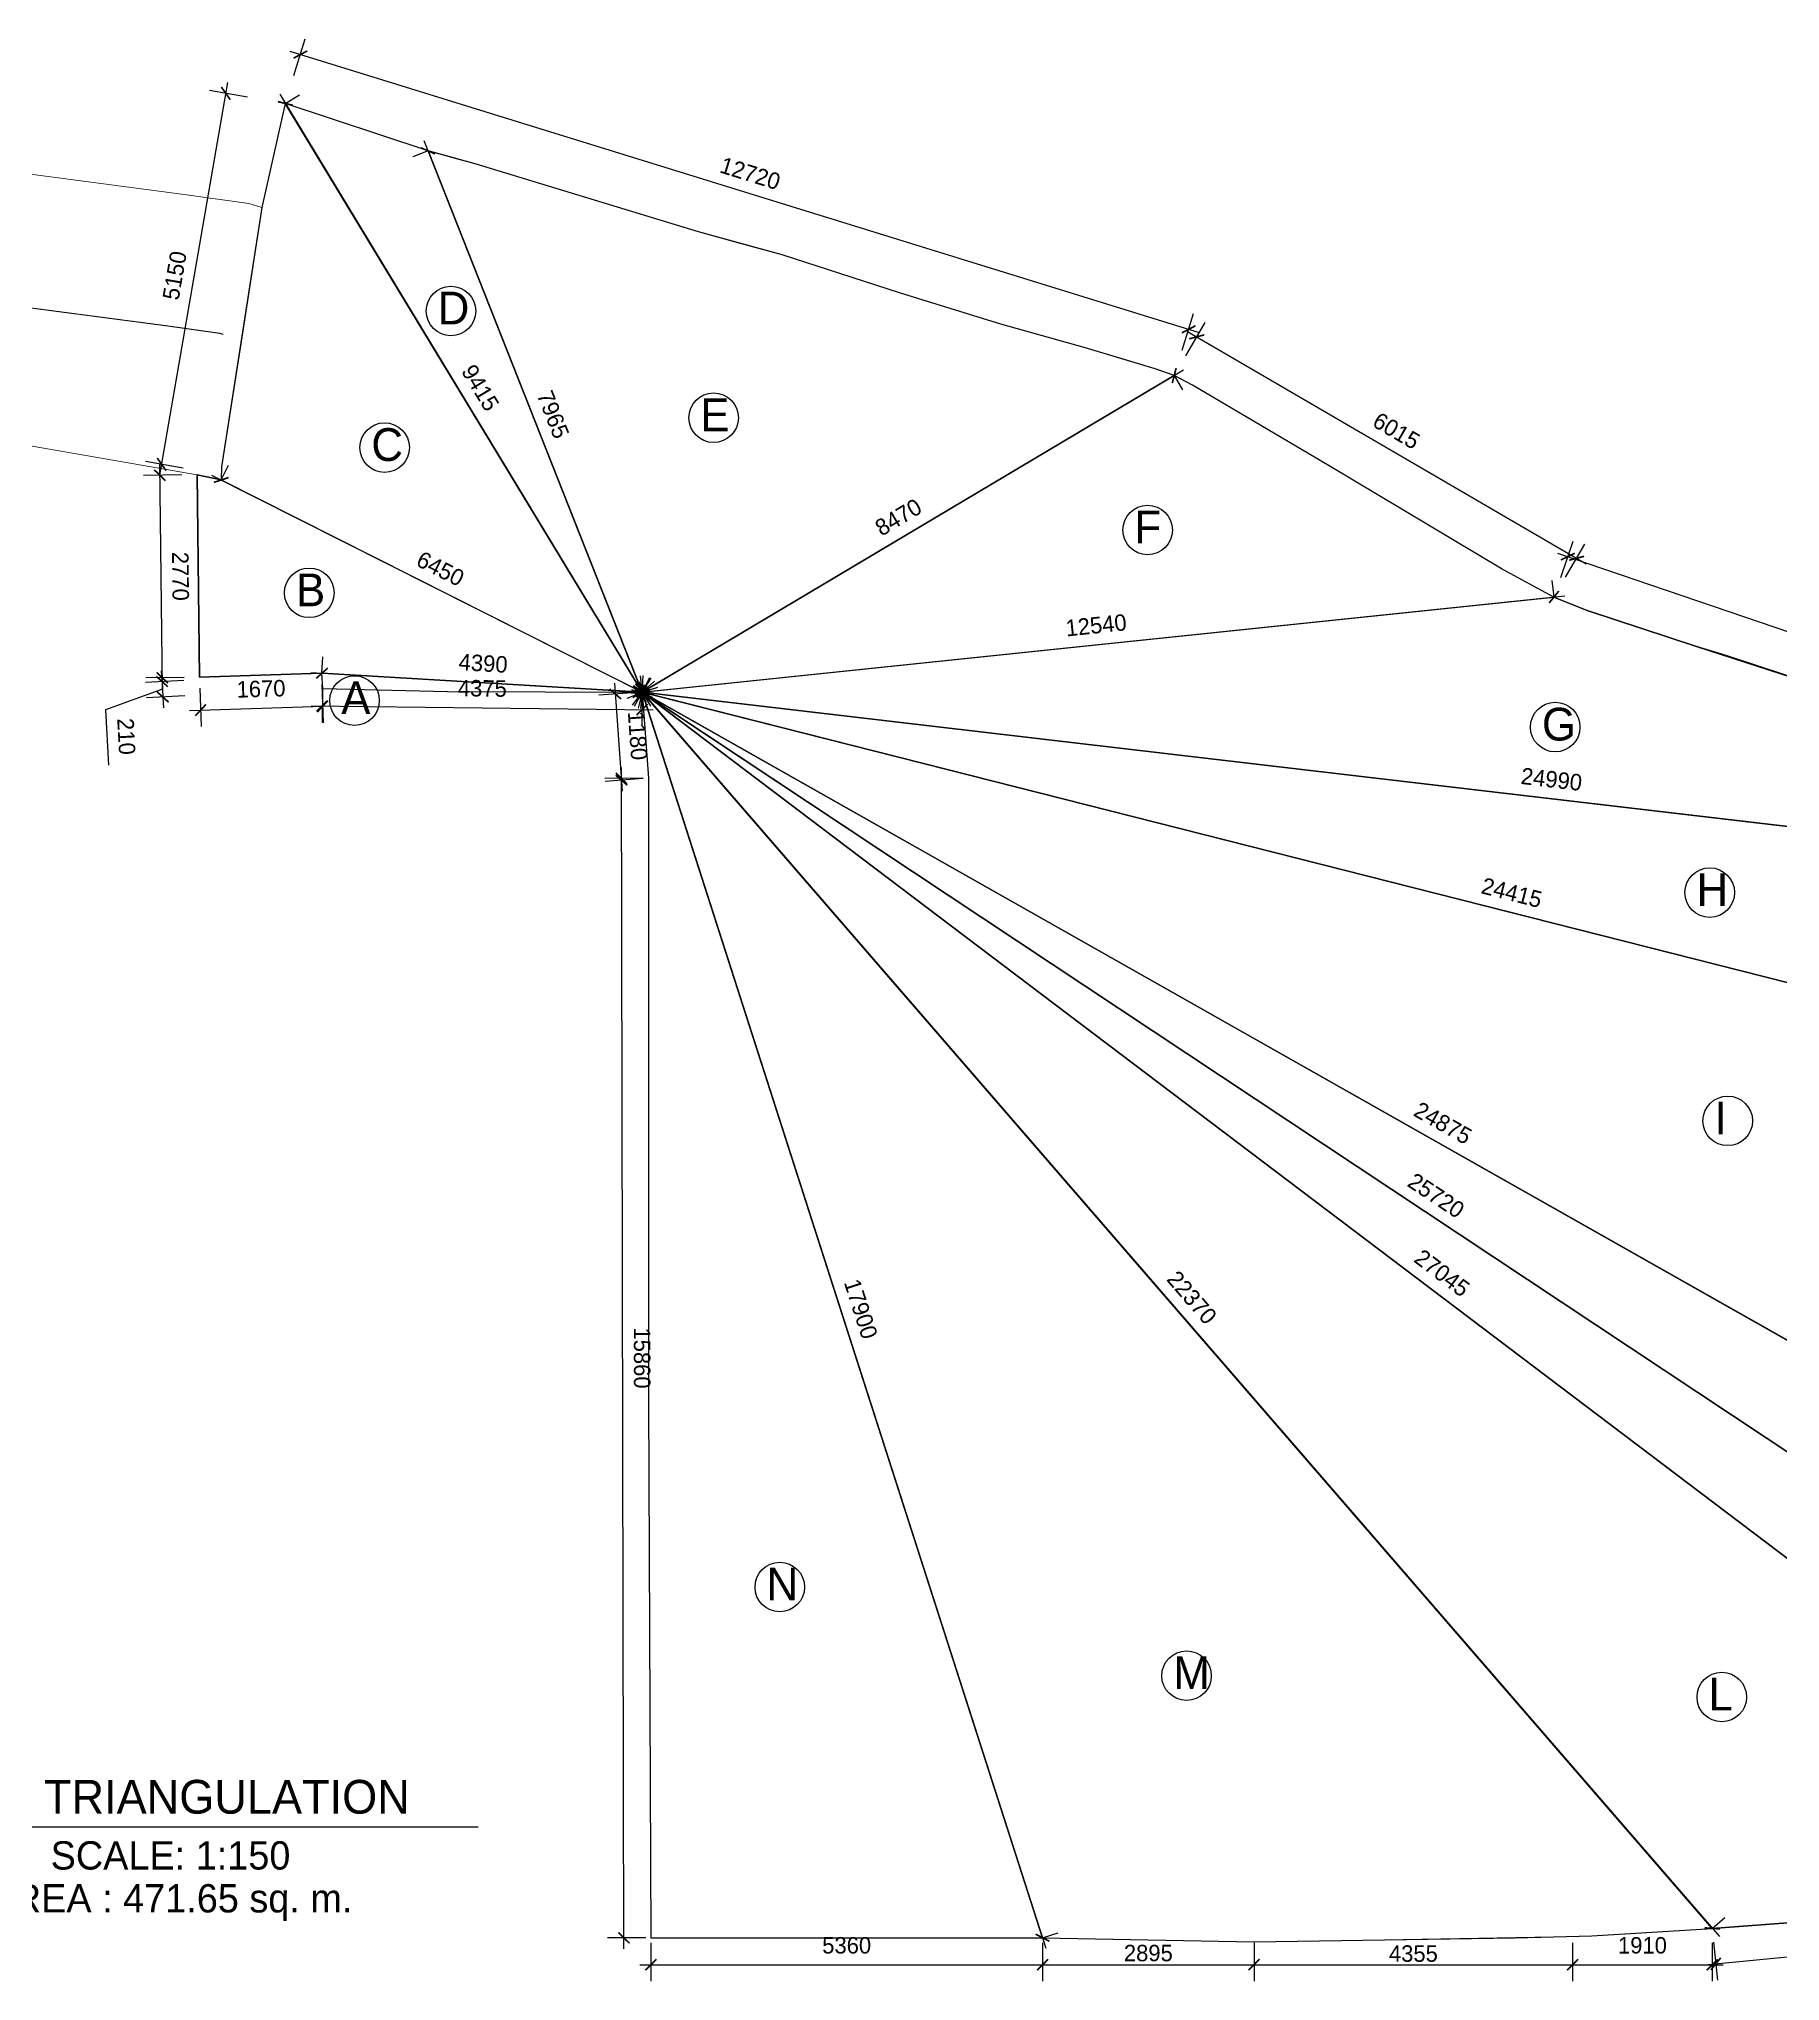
# Model space of a CAD drawing. Header units: millimetres. Extents: x 173236 to 801264, y -94969 to 615039.
# Drawn here: x 387036 to 410859, y 98764 to 125336 of the extents above; entities that cross this region are included whole.
import ezdxf
from ezdxf.enums import TextEntityAlignment as Align

# ---------------------------------------------------------------- set-up
doc = ezdxf.new("R2010")
doc.units = ezdxf.units.MM
doc.header["$MEASUREMENT"] = 0
doc.header["$PDMODE"] = 2
doc.linetypes.add('DASHED2', pattern=[0.375, 0.25, -0.125])
doc.layers.add('Cadastral', color=140, linetype='Continuous', lineweight=13)
doc.layers.add('Road', color=7, linetype='Continuous', lineweight=20)
for name, color, linetype in [('RS_DIMENSION', 7, 'Continuous'), ('VOX-A-ANNO-DIMS', 160, 'Continuous'), ('VOX-A-ANNO-TEXT', 30, 'Continuous'), ('VOX-A-COLUMN-SECT', 210, 'Continuous')]:
    doc.layers.add(name, color=color, linetype=linetype)
doc.styles.add('1.5 mm Rotis Annotative', font='', dxfattribs={"height": 1.5})
doc.styles.add('2.5 mm Rotis Annotative (IM)', font='', dxfattribs={"height": 0.1})
doc.styles.add('3 mm Rotis Annotative (IM)', font='', dxfattribs={"height": 0.12})
doc.styles.add('3.5 mm Rotis Annotative (IM)', font='', dxfattribs={"height": 0.138})
doc.styles.get('1.5 mm Rotis Annotative').set_extended_font_data('Rotis Sans Serif')
doc.styles.get('2.5 mm Rotis Annotative (IM)').set_extended_font_data('Rotis Sans Serif')
doc.styles.get('3 mm Rotis Annotative (IM)').set_extended_font_data('Rotis Sans Serif')
doc.styles.get('3.5 mm Rotis Annotative (IM)').set_extended_font_data('Rotis Sans Serif')
doc.dimstyles.new('1.5 mm Rotis Annotative', dxfattribs={"dimtxt": 1.5, "dimasz": 1, "dimexe": 1.5, "dimexo": 0, "dimgap": 1, "dimtad": 1, "dimdec": 0, "dimrnd": 5, "dimzin": 0, "dimdsep": 46, "dimtxsty": '1.5 mm Rotis Annotative', "dimblk": 'ARCHTICK', "dimcen": 0.09, "dimdle": 1, "dimadec": 0, "dimazin": 0, "dimtfac": 1, "dimtdec": 0, "dimtofl": 0, "dimtmove": 1, "dimatfit": 3, "dimfxl": 2, "dimfxlon": 1, "dimtolj": 1, "dimtzin": 0, "dimarcsym": 0})

# ---------------------------------------------------------------- blocks, each defined once
blk = doc.blocks.new('AREA TAG')
at = {"layer": 'VOX-A-ANNO-TEXT'}
blk.add_circle((0, 0), 0.0918, dxfattribs=at)
at = {"layer": 'VOX-A-ANNO-TEXT', "style": '3 mm Rotis Annotative (IM)'}
blk.add_attdef('A', (-0.0491, -0.0497), '', height=0.1213, dxfattribs=at)
at = {"layer": 'VOX-A-ANNO-TEXT', "style": '3 mm Rotis Annotative (IM)', "flags": 1}
for tag, p in [('SIDE_A', (-0.0479, -0.2753)), ('SIDE_B', (-0.0281, -0.4637)), ('SIDE_C', (-0.0281, -0.6447)), ('AREA', (-0.0157, -0.8431))]:
    blk.add_attdef(tag, p, '', height=0.1213, dxfattribs=at)
blk = doc.blocks.new('*U31')
at = {"layer": 'VOX-A-ANNO-TEXT'}
blk.add_line((-0.2277, 0), (1.8425, 0), dxfattribs=at)
blk.add_circle((-0.3416, 0), 0.1139, dxfattribs=at)
for tag, height, style, p in [('DRAWING_NAME', 0.1211, '3 mm Rotis Annotative (IM)', (0.7378, 0.1074)), ('DRAWING_NUMBER', 0.1367, '3.5 mm Rotis Annotative (IM)', (-0.3416, 0)), ('DRAWING_SCALE', 0.1016, '2.5 mm Rotis Annotative (IM)', (0.7378, -0.1031)), ('DRAWING_AREA', 0.1016, '2.5 mm Rotis Annotative (IM)', (0.7378, -0.2571))]:
    blk.add_attdef(tag, text='', height=height, dxfattribs=dict(at, style=style)).set_placement(p, align=Align.MIDDLE_CENTER)
blk = doc.blocks.new('_ArchTick')
at = {"color": 0, "linetype": 'ByBlock', "const_width": 0.15}
blk.add_lwpolyline([(-0.5, -0.5), (0.5, 0.5)], dxfattribs=at)
blk = doc.blocks.new('*D280')
at = {"layer": 'Defpoints', "color": 0, "transparency": 16777216}
for p in [(395409, 99358), (400767, 99358), (400767, 98989)]:
    blk.add_point(p, dxfattribs=at)
at = {"layer": 'VOX-A-ANNO-DIMS', "color": 0, "lineweight": -2, "transparency": 16777216}
for p, q in [((395409, 99289), (395409, 98764)), ((400767, 99289), (400767, 98764)), ((395259, 98989), (400917, 98989))]:
    blk.add_line(p, q, dxfattribs=at)
at = {"layer": 'VOX-A-ANNO-DIMS', "color": 0, "lineweight": -2, "transparency": 16777216, "xscale": 150, "yscale": 150, "zscale": 150, "rotation": 180}
blk.add_blockref('_ArchTick', (395409, 98989), dxfattribs=at)
at = {"layer": 'VOX-A-ANNO-DIMS', "color": 0, "lineweight": -2, "transparency": 16777216, "xscale": 150, "yscale": 150, "zscale": 150}
blk.add_blockref('_ArchTick', (400767, 98989), dxfattribs=at)
at = {"layer": 'VOX-A-ANNO-DIMS', "color": 0, "transparency": 16777216, "insert": (398088, 99253), "char_height": 225, "attachment_point": 5, "style": '1.5 mm Rotis Annotative'}
blk.add_mtext('\\A1;5360', dxfattribs=at)
blk = doc.blocks.new('*D281')
at = {"layer": 'Defpoints', "color": 0, "transparency": 16777216}
for p in [(400767, 99358), (403662, 99301), (403662, 98989)]:
    blk.add_point(p, dxfattribs=at)
at = {"layer": 'VOX-A-ANNO-DIMS', "color": 0, "lineweight": -2, "transparency": 16777216}
for p, q in [((400767, 99289), (400767, 98764)), ((403662, 99289), (403662, 98764)), ((400617, 98989), (403812, 98989))]:
    blk.add_line(p, q, dxfattribs=at)
at = {"layer": 'VOX-A-ANNO-DIMS', "color": 0, "lineweight": -2, "transparency": 16777216, "xscale": 150, "yscale": 150, "zscale": 150, "rotation": 180}
blk.add_blockref('_ArchTick', (400767, 98989), dxfattribs=at)
at = {"layer": 'VOX-A-ANNO-DIMS', "color": 0, "lineweight": -2, "transparency": 16777216, "xscale": 150, "yscale": 150, "zscale": 150}
blk.add_blockref('_ArchTick', (403662, 98989), dxfattribs=at)
at = {"layer": 'VOX-A-ANNO-DIMS', "color": 0, "transparency": 16777216, "insert": (402215, 99147), "char_height": 225, "attachment_point": 5, "style": '1.5 mm Rotis Annotative'}
blk.add_mtext('\\A1;2895', dxfattribs=at)
blk = doc.blocks.new('*D282')
at = {"layer": 'Defpoints', "color": 0, "transparency": 16777216}
for p in [(408019, 99378), (403662, 99301), (408019, 98989)]:
    blk.add_point(p, dxfattribs=at)
at = {"layer": 'VOX-A-ANNO-DIMS', "color": 0, "lineweight": -2, "transparency": 16777216}
for p, q in [((403662, 99289), (403662, 98764)), ((408019, 99289), (408019, 98764)), ((403512, 98989), (408169, 98989))]:
    blk.add_line(p, q, dxfattribs=at)
at = {"layer": 'VOX-A-ANNO-DIMS', "color": 0, "lineweight": -2, "transparency": 16777216, "xscale": 150, "yscale": 150, "zscale": 150, "rotation": 180}
blk.add_blockref('_ArchTick', (403662, 98989), dxfattribs=at)
at = {"layer": 'VOX-A-ANNO-DIMS', "color": 0, "lineweight": -2, "transparency": 16777216, "xscale": 150, "yscale": 150, "zscale": 150}
blk.add_blockref('_ArchTick', (408019, 98989), dxfattribs=at)
at = {"layer": 'VOX-A-ANNO-DIMS', "color": 0, "transparency": 16777216, "insert": (405841, 99140), "char_height": 225, "attachment_point": 5, "style": '1.5 mm Rotis Annotative'}
blk.add_mtext('\\A1;4355', dxfattribs=at)
blk = doc.blocks.new('*D283')
at = {"layer": 'Defpoints', "color": 0, "transparency": 16777216}
for p in [(408019, 99378), (409930, 99486), (409930, 98989)]:
    blk.add_point(p, dxfattribs=at)
at = {"layer": 'VOX-A-ANNO-DIMS', "color": 0, "lineweight": -2, "transparency": 16777216}
for p, q in [((408019, 99289), (408019, 98764)), ((409930, 99289), (409930, 98764)), ((407869, 98989), (410080, 98989))]:
    blk.add_line(p, q, dxfattribs=at)
at = {"layer": 'VOX-A-ANNO-DIMS', "color": 0, "lineweight": -2, "transparency": 16777216, "xscale": 150, "yscale": 150, "zscale": 150, "rotation": 180}
blk.add_blockref('_ArchTick', (408019, 98989), dxfattribs=at)
at = {"layer": 'VOX-A-ANNO-DIMS', "color": 0, "lineweight": -2, "transparency": 16777216, "xscale": 150, "yscale": 150, "zscale": 150}
blk.add_blockref('_ArchTick', (409930, 98989), dxfattribs=at)
at = {"layer": 'VOX-A-ANNO-DIMS', "color": 0, "transparency": 16777216, "insert": (408975, 99253), "char_height": 225, "attachment_point": 5, "style": '1.5 mm Rotis Annotative'}
blk.add_mtext('\\A1;1910', dxfattribs=at)
blk = doc.blocks.new('*D284')
at = {"layer": 'Defpoints', "color": 0, "transparency": 16777216}
for p in [(395291, 116400), (395007, 115194), (395375, 115220)]:
    blk.add_point(p, dxfattribs=at)
at = {"layer": 'VOX-A-ANNO-DIMS', "color": 0, "lineweight": -2, "transparency": 16777216}
for p, q in [((395222, 116395), (394698, 116357)), ((394912, 116523), (395017, 115044)), ((395306, 115215), (394782, 115178))]:
    blk.add_line(p, q, dxfattribs=at)
at = {"layer": 'VOX-A-ANNO-DIMS', "color": 0, "lineweight": -2, "transparency": 16777216, "xscale": 150, "yscale": 150, "zscale": 150}
for p, rotation in [((394923, 116373), 94.0710453733727), ((395007, 115194), 274.0710453733727)]:
    blk.add_blockref('_ArchTick', p, dxfattribs=dict(at, rotation=rotation))
at = {"layer": 'VOX-A-ANNO-DIMS', "color": 0, "transparency": 16777216, "insert": (395228, 115802), "char_height": 225, "attachment_point": 5, "rotation": 274.071, "style": '1.5 mm Rotis Annotative'}
blk.add_mtext('\\A1;1180', dxfattribs=at)
blk = doc.blocks.new('*D285')
at = {"layer": 'Defpoints', "color": 0, "transparency": 16777216}
for p in [(395006, 115219), (395375, 115220), (395409, 99358)]:
    blk.add_point(p, dxfattribs=at)
at = {"layer": 'VOX-A-ANNO-DIMS', "color": 0, "lineweight": -2, "transparency": 16777216}
for p, q in [((395041, 99207), (395006, 115369)), ((395306, 115220), (394781, 115219)), ((395341, 99358), (394816, 99356))]:
    blk.add_line(p, q, dxfattribs=at)
at = {"layer": 'VOX-A-ANNO-DIMS', "color": 0, "lineweight": -2, "transparency": 16777216, "xscale": 150, "yscale": 150, "zscale": 150}
for p, rotation in [((395006, 115219), 90.12364597752605), ((395041, 99357), 270.1236459775261)]:
    blk.add_blockref('_ArchTick', p, dxfattribs=dict(at, rotation=rotation))
at = {"layer": 'VOX-A-ANNO-DIMS', "color": 0, "transparency": 16777216, "insert": (395288, 107289), "char_height": 225, "attachment_point": 5, "rotation": 270.1236, "style": '1.5 mm Rotis Annotative'}
blk.add_mtext('\\A1;15860', dxfattribs=at)
blk = doc.blocks.new('*D286')
at = {"layer": 'Defpoints', "color": 0, "transparency": 16777216}
for p in [(413691, 99857), (409930, 99486), (413739, 99371)]:
    blk.add_point(p, dxfattribs=at)
at = {"layer": 'VOX-A-ANNO-DIMS', "color": 0, "lineweight": -2, "transparency": 16777216}
for p, q in [((413709, 99670), (413761, 99147)), ((409829, 98986), (413888, 99386)), ((409949, 99299), (410000, 98776))]:
    blk.add_line(p, q, dxfattribs=at)
at = {"layer": 'VOX-A-ANNO-DIMS', "color": 0, "lineweight": -2, "transparency": 16777216, "xscale": 150, "yscale": 150, "zscale": 150}
for p, rotation in [((413739, 99371), 5.633323004142701), ((409978, 99000), 185.6333230041427)]:
    blk.add_blockref('_ArchTick', p, dxfattribs=dict(at, rotation=rotation))
at = {"layer": 'VOX-A-ANNO-DIMS', "color": 0, "transparency": 16777216, "insert": (411832, 99449), "char_height": 225, "attachment_point": 5, "rotation": 5.6333, "style": '1.5 mm Rotis Annotative'}
blk.add_mtext('\\A1;3780', dxfattribs=at)
blk = doc.blocks.new('*D288')
at = {"layer": 'Defpoints', "color": 0, "transparency": 16777216}
for p in [(395291, 116400), (400767, 99358), (400767, 99358)]:
    blk.add_point(p, dxfattribs=at)
at = {"layer": 'VOX-A-ANNO-DIMS', "color": 0, "lineweight": -2, "transparency": 16777216}
for p, q in [((395245, 116542), (400813, 99215)), ((395291, 116400), (395505, 116468)), ((400767, 99358), (400981, 99427))]:
    blk.add_line(p, q, dxfattribs=at)
at = {"layer": 'VOX-A-ANNO-DIMS', "color": 0, "lineweight": -2, "transparency": 16777216, "xscale": 150, "yscale": 150, "zscale": 150}
for p, rotation in [((395291, 116400), 107.8147479428679), ((400767, 99358), 287.8147479428679)]:
    blk.add_blockref('_ArchTick', p, dxfattribs=dict(at, rotation=rotation))
at = {"layer": 'VOX-A-ANNO-DIMS', "color": 0, "transparency": 16777216, "insert": (398281, 107960), "char_height": 225, "attachment_point": 5, "rotation": 287.8147, "style": '1.5 mm Rotis Annotative'}
blk.add_mtext('\\A1;17900', dxfattribs=at)
blk = doc.blocks.new('*D289')
at = {"layer": 'Defpoints', "color": 0, "transparency": 16777216}
for p in [(395291, 116400), (409930, 99486), (409930, 99486)]:
    blk.add_point(p, dxfattribs=at)
at = {"layer": 'VOX-A-ANNO-DIMS', "color": 0, "lineweight": -2, "transparency": 16777216}
for p, q in [((395193, 116513), (410028, 99373)), ((395291, 116400), (395461, 116547)), ((409930, 99486), (410100, 99634))]:
    blk.add_line(p, q, dxfattribs=at)
at = {"layer": 'VOX-A-ANNO-DIMS', "color": 0, "lineweight": -2, "transparency": 16777216, "xscale": 150, "yscale": 150, "zscale": 150}
for p, rotation in [((395291, 116400), 130.8777697537173), ((409930, 99486), 310.8777697537173)]:
    blk.add_blockref('_ArchTick', p, dxfattribs=dict(at, rotation=rotation))
at = {"layer": 'VOX-A-ANNO-DIMS', "color": 0, "transparency": 16777216, "insert": (402810, 108116), "char_height": 225, "attachment_point": 5, "rotation": 310.8778, "style": '1.5 mm Rotis Annotative'}
blk.add_mtext('\\A1;22370', dxfattribs=at)
blk = doc.blocks.new('*D290')
at = {"layer": 'Defpoints', "color": 0, "transparency": 16777216}
for p in [(395291, 116400), (416858, 100080), (416858, 100080)]:
    blk.add_point(p, dxfattribs=at)
at = {"layer": 'VOX-A-ANNO-DIMS', "color": 0, "lineweight": -2, "transparency": 16777216}
for p, q in [((395291, 116400), (395155, 116220)), ((395171, 116490), (416978, 99990)), ((416858, 100080), (416722, 99901))]:
    blk.add_line(p, q, dxfattribs=at)
at = {"layer": 'VOX-A-ANNO-DIMS', "color": 0, "lineweight": -2, "transparency": 16777216, "xscale": 150, "yscale": 150, "zscale": 150}
for p, rotation in [((395291, 116400), 142.8860203891539), ((416858, 100080), 322.8860203891539)]:
    blk.add_blockref('_ArchTick', p, dxfattribs=dict(at, rotation=rotation))
at = {"layer": 'VOX-A-ANNO-DIMS', "color": 0, "transparency": 16777216, "insert": (406234, 108451), "char_height": 225, "attachment_point": 5, "rotation": 322.886, "style": '1.5 mm Rotis Annotative'}
blk.add_mtext('\\A1;27045', dxfattribs=at)
blk = doc.blocks.new('*D291')
at = {"layer": 'Defpoints', "color": 0, "transparency": 16777216}
for p in [(402569, 120729), (402569, 120729), (395291, 116400)]:
    blk.add_point(p, dxfattribs=at)
at = {"layer": 'VOX-A-ANNO-DIMS', "color": 0, "lineweight": -2, "transparency": 16777216}
for p, q in [((395162, 116323), (402698, 120806)), ((402569, 120729), (402684, 120536)), ((395291, 116400), (395406, 116206))]:
    blk.add_line(p, q, dxfattribs=at)
at = {"layer": 'VOX-A-ANNO-DIMS', "color": 0, "lineweight": -2, "transparency": 16777216, "xscale": 150, "yscale": 150, "zscale": 150}
for p, rotation in [((402569, 120729), 30.74497378798274), ((395291, 116400), 210.7449737879828)]:
    blk.add_blockref('_ArchTick', p, dxfattribs=dict(at, rotation=rotation))
at = {"layer": 'VOX-A-ANNO-DIMS', "color": 0, "transparency": 16777216, "insert": (398795, 118791), "char_height": 225, "attachment_point": 5, "rotation": 30.745, "style": '1.5 mm Rotis Annotative'}
blk.add_mtext('\\A1;8470', dxfattribs=at)
blk = doc.blocks.new('*D292')
at = {"layer": 'Defpoints', "color": 0, "transparency": 16777216}
for p in [(407765, 117700), (407765, 117700), (395291, 116400)]:
    blk.add_point(p, dxfattribs=at)
at = {"layer": 'VOX-A-ANNO-DIMS', "color": 0, "lineweight": -2, "transparency": 16777216}
for p, q in [((395142, 116384), (407914, 117715)), ((407765, 117700), (407741, 117924)), ((395291, 116400), (395268, 116623))]:
    blk.add_line(p, q, dxfattribs=at)
at = {"layer": 'VOX-A-ANNO-DIMS', "color": 0, "lineweight": -2, "transparency": 16777216, "xscale": 150, "yscale": 150, "zscale": 150}
for p, rotation in [((407765, 117700), 5.951271250928868), ((395291, 116400), 185.9512712509289)]:
    blk.add_blockref('_ArchTick', p, dxfattribs=dict(at, rotation=rotation))
at = {"layer": 'VOX-A-ANNO-DIMS', "color": 0, "transparency": 16777216, "insert": (401500, 117313), "char_height": 225, "attachment_point": 5, "rotation": 5.9513, "style": '1.5 mm Rotis Annotative'}
blk.add_mtext('\\A1;12540', dxfattribs=at)
blk = doc.blocks.new('*D293')
at = {"layer": 'Defpoints', "color": 0, "transparency": 16777216}
for p in [(395291, 116400), (420109, 113487), (420109, 113486)]:
    blk.add_point(p, dxfattribs=at)
at = {"layer": 'VOX-A-ANNO-DIMS', "color": 0, "lineweight": -2, "transparency": 16777216}
for p, q in [((395142, 116416), (420258, 113469)), ((395291, 116400), (395265, 116176)), ((420109, 113487), (420083, 113263))]:
    blk.add_line(p, q, dxfattribs=at)
at = {"layer": 'VOX-A-ANNO-DIMS', "color": 0, "lineweight": -2, "transparency": 16777216, "xscale": 150, "yscale": 150, "zscale": 150}
for p, rotation in [((395291, 116399), 173.3057946631641), ((420109, 113486), 353.305794663164)]:
    blk.add_blockref('_ArchTick', p, dxfattribs=dict(at, rotation=rotation))
at = {"layer": 'VOX-A-ANNO-DIMS', "color": 0, "transparency": 16777216, "insert": (407731, 115205), "char_height": 225, "attachment_point": 5, "rotation": 353.3058, "style": '1.5 mm Rotis Annotative'}
blk.add_mtext('\\A1;24990', dxfattribs=at)
blk = doc.blocks.new('*D294')
at = {"layer": 'Defpoints', "color": 0, "transparency": 16777216}
for p in [(395290, 116398), (418954, 110397), (418954, 110397)]:
    blk.add_point(p, dxfattribs=at)
at = {"layer": 'VOX-A-ANNO-DIMS', "color": 0, "lineweight": -2, "transparency": 16777216}
for p, q in [((395144, 116435), (419099, 110360)), ((395290, 116398), (395234, 116180)), ((418954, 110397), (418898, 110179))]:
    blk.add_line(p, q, dxfattribs=at)
at = {"layer": 'VOX-A-ANNO-DIMS', "color": 0, "lineweight": -2, "transparency": 16777216, "xscale": 150, "yscale": 150, "zscale": 150}
for p, rotation in [((395290, 116398), 165.7708821254444), ((418954, 110397), 345.7708821254444)]:
    blk.add_blockref('_ArchTick', p, dxfattribs=dict(at, rotation=rotation))
at = {"layer": 'VOX-A-ANNO-DIMS', "color": 0, "transparency": 16777216, "insert": (407187, 113654), "char_height": 225, "attachment_point": 5, "rotation": 345.7709, "style": '1.5 mm Rotis Annotative'}
blk.add_mtext('\\A1;24415', dxfattribs=at)
blk = doc.blocks.new('*D295')
at = {"layer": 'Defpoints', "color": 0, "transparency": 16777216}
for p in [(395291, 116400), (416938, 104147), (416938, 104147)]:
    blk.add_point(p, dxfattribs=at)
at = {"layer": 'VOX-A-ANNO-DIMS', "color": 0, "lineweight": -2, "transparency": 16777216}
for p, q in [((395160, 116473), (417069, 104073)), ((395291, 116400), (395180, 116204)), ((416938, 104147), (416827, 103951))]:
    blk.add_line(p, q, dxfattribs=at)
at = {"layer": 'VOX-A-ANNO-DIMS', "color": 0, "lineweight": -2, "transparency": 16777216, "xscale": 150, "yscale": 150, "zscale": 150}
for p, rotation in [((395291, 116400), 150.4890425093393), ((416938, 104147), 330.4890425093393)]:
    blk.add_blockref('_ArchTick', p, dxfattribs=dict(at, rotation=rotation))
at = {"layer": 'VOX-A-ANNO-DIMS', "color": 0, "transparency": 16777216, "insert": (406245, 110503), "char_height": 225, "attachment_point": 5, "rotation": 330.489, "style": '1.5 mm Rotis Annotative'}
blk.add_mtext('\\A1;24875', dxfattribs=at)
blk = doc.blocks.new('*D296')
at = {"layer": 'Defpoints', "color": 0, "transparency": 16777216}
for p in [(395291, 116400), (416722, 102181), (416722, 102181)]:
    blk.add_point(p, dxfattribs=at)
at = {"layer": 'VOX-A-ANNO-DIMS', "color": 0, "lineweight": -2, "transparency": 16777216}
for p, q in [((395166, 116483), (416847, 102098)), ((395291, 116400), (395415, 116588)), ((416722, 102181), (416846, 102369))]:
    blk.add_line(p, q, dxfattribs=at)
at = {"layer": 'VOX-A-ANNO-DIMS', "color": 0, "lineweight": -2, "transparency": 16777216, "xscale": 150, "yscale": 150, "zscale": 150}
for p, rotation in [((395291, 116400), 146.4366895310517), ((416722, 102181), 326.4366895310517)]:
    blk.add_blockref('_ArchTick', p, dxfattribs=dict(at, rotation=rotation))
at = {"layer": 'VOX-A-ANNO-DIMS', "color": 0, "transparency": 16777216, "insert": (406152, 109511), "char_height": 225, "attachment_point": 5, "rotation": 326.4367, "style": '1.5 mm Rotis Annotative'}
blk.add_mtext('\\A1;25720', dxfattribs=at)
blk = doc.blocks.new('*D260')
at = {"layer": 'Defpoints', "color": 0, "transparency": 16777216}
for p in [(392362, 123803), (392362, 123803), (395289, 116394)]:
    blk.add_point(p, dxfattribs=at)
at = {"layer": 'VOX-A-ANNO-DIMS', "color": 0, "lineweight": -2, "transparency": 16777216}
for p, q in [((395344, 116255), (392307, 123942)), ((392362, 123803), (392153, 123720)), ((395289, 116394), (395080, 116312))]:
    blk.add_line(p, q, dxfattribs=at)
at = {"layer": 'VOX-A-ANNO-DIMS', "color": 0, "lineweight": -2, "transparency": 16777216, "xscale": 150, "yscale": 150, "zscale": 150}
for p, rotation in [((392362, 123803), 111.5602920957667), ((395289, 116394), 291.5602920957667)]:
    blk.add_blockref('_ArchTick', p, dxfattribs=dict(at, rotation=rotation))
at = {"layer": 'VOX-A-ANNO-DIMS', "color": 0, "transparency": 16777216, "insert": (394071, 120196), "char_height": 225, "attachment_point": 5, "rotation": 291.5603, "style": '1.5 mm Rotis Annotative'}
blk.add_mtext('\\A1;7965', dxfattribs=at)
blk = doc.blocks.new('*D261')
at = {"layer": 'Defpoints', "color": 0, "transparency": 16777216}
for p in [(390408, 124451), (395291, 116399), (395291, 116399)]:
    blk.add_point(p, dxfattribs=at)
at = {"layer": 'VOX-A-ANNO-DIMS', "color": 0, "lineweight": -2, "transparency": 16777216}
for p, q in [((390331, 124580), (395369, 116271)), ((390408, 124451), (390601, 124568)), ((395291, 116399), (395484, 116516))]:
    blk.add_line(p, q, dxfattribs=at)
at = {"layer": 'VOX-A-ANNO-DIMS', "color": 0, "lineweight": -2, "transparency": 16777216, "xscale": 150, "yscale": 150, "zscale": 150}
for p, rotation in [((390409, 124452), 121.2303869149431), ((395291, 116399), 301.2303869149431)]:
    blk.add_blockref('_ArchTick', p, dxfattribs=dict(at, rotation=rotation))
at = {"layer": 'VOX-A-ANNO-DIMS', "color": 0, "transparency": 16777216, "insert": (393076, 120562), "char_height": 225, "attachment_point": 5, "rotation": 301.2304, "style": '1.5 mm Rotis Annotative'}
blk.add_mtext('\\A1;9415', dxfattribs=at)
blk = doc.blocks.new('*D262')
at = {"layer": 'Defpoints', "color": 0, "transparency": 16777216}
for p in [(389531, 119301), (395292, 116399), (395292, 116399)]:
    blk.add_point(p, dxfattribs=at)
at = {"layer": 'VOX-A-ANNO-DIMS', "color": 0, "lineweight": -2, "transparency": 16777216}
for p, q in [((389397, 119368), (395426, 116331)), ((389531, 119301), (389632, 119502)), ((395292, 116399), (395393, 116600))]:
    blk.add_line(p, q, dxfattribs=at)
at = {"layer": 'VOX-A-ANNO-DIMS', "color": 0, "lineweight": -2, "transparency": 16777216, "xscale": 150, "yscale": 150, "zscale": 150}
for p, rotation in [((389531, 119301), 153.2669116998443), ((395292, 116399), 333.2669116998443)]:
    blk.add_blockref('_ArchTick', p, dxfattribs=dict(at, rotation=rotation))
at = {"layer": 'VOX-A-ANNO-DIMS', "color": 0, "transparency": 16777216, "insert": (392530, 118086), "char_height": 225, "attachment_point": 5, "rotation": 333.2669, "style": '1.5 mm Rotis Annotative'}
blk.add_mtext('\\A1;6450', dxfattribs=at)
blk = doc.blocks.new('*D263')
at = {"layer": 'Defpoints', "color": 0, "transparency": 16777216}
for p in [(388692, 119365), (389202, 119371), (389235, 116601)]:
    blk.add_point(p, dxfattribs=at)
at = {"layer": 'VOX-A-ANNO-DIMS', "color": 0, "lineweight": -2, "transparency": 16777216}
for p, q in [((388992, 119369), (388467, 119362)), ((388727, 116445), (388690, 119515)), ((389025, 116599), (388500, 116593))]:
    blk.add_line(p, q, dxfattribs=at)
at = {"layer": 'VOX-A-ANNO-DIMS', "color": 0, "lineweight": -2, "transparency": 16777216, "xscale": 150, "yscale": 150, "zscale": 150}
for p, rotation in [((388692, 119365), 90.68327654172825), ((388725, 116595), 270.6832765417282)]:
    blk.add_blockref('_ArchTick', p, dxfattribs=dict(at, rotation=rotation))
at = {"layer": 'VOX-A-ANNO-DIMS', "color": 0, "transparency": 16777216, "insert": (388973, 117983), "char_height": 225, "attachment_point": 5, "rotation": 270.6833, "style": '1.5 mm Rotis Annotative'}
blk.add_mtext('\\A1;2770', dxfattribs=at)
blk = doc.blocks.new('*D264')
at = {"layer": 'Defpoints', "color": 0, "transparency": 16777216}
for p in [(390909, 116657), (395291, 116400), (395291, 116400)]:
    blk.add_point(p, dxfattribs=at)
at = {"layer": 'VOX-A-ANNO-DIMS', "color": 0, "lineweight": -2, "transparency": 16777216}
for p, q in [((390759, 116666), (395441, 116391)), ((390909, 116657), (390922, 116882)), ((395291, 116400), (395304, 116624))]:
    blk.add_line(p, q, dxfattribs=at)
at = {"layer": 'VOX-A-ANNO-DIMS', "color": 0, "lineweight": -2, "transparency": 16777216, "xscale": 150, "yscale": 150, "zscale": 150}
for p, rotation in [((390909, 116657), 176.6334367180315), ((395291, 116400), 356.6334367180315)]:
    blk.add_blockref('_ArchTick', p, dxfattribs=dict(at, rotation=rotation))
at = {"layer": 'VOX-A-ANNO-DIMS', "color": 0, "transparency": 16777216, "insert": (393115, 116792), "char_height": 225, "attachment_point": 5, "rotation": 356.6334, "style": '1.5 mm Rotis Annotative'}
blk.add_mtext('\\A1;4390', dxfattribs=at)
blk = doc.blocks.new('*D265')
at = {"layer": 'Defpoints', "color": 0, "transparency": 16777216}
for p in [(390904, 116654), (389235, 116601), (390918, 116204)]:
    blk.add_point(p, dxfattribs=at)
at = {"layer": 'VOX-A-ANNO-DIMS', "color": 0, "lineweight": -2, "transparency": 16777216}
for p, q in [((389240, 116452), (389256, 115927)), ((390909, 116504), (390925, 115980)), ((389099, 116148), (391068, 116209))]:
    blk.add_line(p, q, dxfattribs=at)
at = {"layer": 'VOX-A-ANNO-DIMS', "color": 0, "lineweight": -2, "transparency": 16777216, "xscale": 150, "yscale": 150, "zscale": 150}
for p, rotation in [((389249, 116152), 181.7910447649918), ((390918, 116204), 1.791044764991779)]:
    blk.add_blockref('_ArchTick', p, dxfattribs=dict(at, rotation=rotation))
at = {"layer": 'VOX-A-ANNO-DIMS', "color": 0, "transparency": 16777216, "insert": (390076, 116443), "char_height": 225, "attachment_point": 5, "rotation": 1.791, "style": '1.5 mm Rotis Annotative'}
blk.add_mtext('\\A1;1670', dxfattribs=at)
blk = doc.blocks.new('*D266')
at = {"layer": 'Defpoints', "color": 0, "transparency": 16777216}
for p in [(389594, 124590), (390443, 124443), (389564, 119368)]:
    blk.add_point(p, dxfattribs=at)
at = {"layer": 'VOX-A-ANNO-DIMS', "color": 0, "lineweight": -2, "transparency": 16777216}
for p, q in [((388690, 119367), (389620, 124738)), ((389890, 124539), (389373, 124629)), ((389011, 119464), (388494, 119553))]:
    blk.add_line(p, q, dxfattribs=at)
at = {"layer": 'VOX-A-ANNO-DIMS', "color": 0, "lineweight": -2, "transparency": 16777216, "xscale": 150, "yscale": 150, "zscale": 150}
for p, rotation in [((389594, 124590), 80.17737653438189), ((388716, 119515), 260.1773765343819)]:
    blk.add_blockref('_ArchTick', p, dxfattribs=dict(at, rotation=rotation))
at = {"layer": 'VOX-A-ANNO-DIMS', "color": 0, "transparency": 16777216, "insert": (388895, 122098), "char_height": 225, "attachment_point": 5, "rotation": 80.1774, "style": '1.5 mm Rotis Annotative'}
blk.add_mtext('\\A1;5150', dxfattribs=at)
blk = doc.blocks.new('*D267')
at = {"layer": 'Defpoints', "color": 0, "transparency": 16777216}
for p in [(390409, 124454), (402767, 121362), (402561, 120695)]:
    blk.add_point(p, dxfattribs=at)
at = {"layer": 'VOX-A-ANNO-DIMS', "color": 0, "lineweight": -2, "transparency": 16777216}
for p, q in [((390472, 125165), (402910, 121317)), ((390526, 124834), (390681, 125336)), ((402678, 121075), (402834, 121577))]:
    blk.add_line(p, q, dxfattribs=at)
at = {"layer": 'VOX-A-ANNO-DIMS', "color": 0, "lineweight": -2, "transparency": 16777216, "xscale": 150, "yscale": 150, "zscale": 150}
for p, rotation in [((390615, 125121), 162.8110502216734), ((402767, 121362), 342.8110502216734)]:
    blk.add_blockref('_ArchTick', p, dxfattribs=dict(at, rotation=rotation))
at = {"layer": 'VOX-A-ANNO-DIMS', "color": 0, "transparency": 16777216, "insert": (396769, 123494), "char_height": 225, "attachment_point": 5, "rotation": 342.8111, "style": '1.5 mm Rotis Annotative'}
blk.add_mtext('\\A1;12720', dxfattribs=at)
blk = doc.blocks.new('*D268')
at = {"layer": 'Defpoints', "color": 0, "transparency": 16777216}
for p in [(402569, 120729), (408074, 118230), (407765, 117700)]:
    blk.add_point(p, dxfattribs=at)
at = {"layer": 'VOX-A-ANNO-DIMS', "color": 0, "lineweight": -2, "transparency": 16777216}
for p, q in [((402727, 121000), (402992, 121453)), ((402749, 121334), (408203, 118154)), ((407922, 117971), (408187, 118424))]:
    blk.add_line(p, q, dxfattribs=at)
at = {"layer": 'VOX-A-ANNO-DIMS', "color": 0, "lineweight": -2, "transparency": 16777216, "xscale": 150, "yscale": 150, "zscale": 150}
for p, rotation in [((402878, 121259), 149.7552748699543), ((408074, 118230), 329.7552748699543)]:
    blk.add_blockref('_ArchTick', p, dxfattribs=dict(at, rotation=rotation))
at = {"layer": 'VOX-A-ANNO-DIMS', "color": 0, "transparency": 16777216, "insert": (405609, 119973), "char_height": 225, "attachment_point": 5, "rotation": 329.7553, "style": '1.5 mm Rotis Annotative'}
blk.add_mtext('\\A1;6015', dxfattribs=at)
blk = doc.blocks.new('*D269')
at = {"layer": 'Defpoints', "color": 0, "transparency": 16777216}
for p in [(407765, 117700), (420298, 114037), (420109, 113485)]:
    blk.add_point(p, dxfattribs=at)
at = {"layer": 'VOX-A-ANNO-DIMS', "color": 0, "lineweight": -2, "transparency": 16777216}
for p, q in [((407811, 118301), (420440, 113989)), ((407856, 117968), (408026, 118465)), ((420201, 113753), (420370, 114250))]:
    blk.add_line(p, q, dxfattribs=at)
at = {"layer": 'VOX-A-ANNO-DIMS', "color": 0, "lineweight": -2, "transparency": 16777216, "xscale": 150, "yscale": 150, "zscale": 150}
for p, rotation in [((407953, 118252), 161.1484454513878), ((420298, 114037), 341.1484454513878)]:
    blk.add_blockref('_ArchTick', p, dxfattribs=dict(at, rotation=rotation))
at = {"layer": 'VOX-A-ANNO-DIMS', "color": 0, "transparency": 16777216, "insert": (414211, 116395), "char_height": 225, "attachment_point": 5, "rotation": 341.1484, "style": '1.5 mm Rotis Annotative'}
blk.add_mtext('\\A1;13045', dxfattribs=at)
blk = doc.blocks.new('*D278')
at = {"layer": 'Defpoints', "color": 0, "transparency": 16777216}
for p in [(390904, 116657), (390915, 116446), (388733, 116331)]:
    blk.add_point(p, dxfattribs=at)
at = {"layer": 'VOX-A-ANNO-DIMS', "color": 0, "lineweight": -2, "transparency": 16777216}
for p, q in [((388722, 116543), (388714, 116692)), ((388728, 116437), (387948, 116158)), ((389022, 116558), (388497, 116531)), ((388722, 116543), (388733, 116331)), ((387948, 116158), (387988, 115399)), ((389033, 116347), (388508, 116320)), ((388733, 116331), (388741, 116182))]:
    blk.add_line(p, q, dxfattribs=at)
at = {"layer": 'VOX-A-ANNO-DIMS', "color": 0, "lineweight": -2, "transparency": 16777216, "xscale": 150, "yscale": 150, "zscale": 150}
for p, rotation in [((388722, 116543), 273.005111989404), ((388733, 116331), 93.005111989404)]:
    blk.add_blockref('_ArchTick', p, dxfattribs=dict(at, rotation=rotation))
at = {"layer": 'VOX-A-ANNO-DIMS', "color": 0, "transparency": 16777216, "insert": (388232, 115792), "char_height": 225, "attachment_point": 5, "rotation": 273.0051, "style": '1.5 mm Rotis Annotative'}
blk.add_mtext('\\A1;210', dxfattribs=at)
blk = doc.blocks.new('*D254')
at = {"layer": 'Defpoints', "color": 0, "transparency": 16777216}
for p in [(390915, 116449), (395292, 116399), (395289, 116160)]:
    blk.add_point(p, dxfattribs=at)
at = {"layer": 'VOX-A-ANNO-DIMS', "color": 0, "lineweight": -2, "transparency": 16777216}
for p, q in [((390915, 116449), (390910, 115985)), ((395292, 116399), (395286, 115935)), ((390762, 116212), (395439, 116158))]:
    blk.add_line(p, q, dxfattribs=at)
at = {"layer": 'VOX-A-ANNO-DIMS', "color": 0, "lineweight": -2, "transparency": 16777216, "xscale": 150, "yscale": 150, "zscale": 150}
for p, rotation in [((390912, 116210), 179.3450795740865), ((395289, 116160), 359.3450795740866)]:
    blk.add_blockref('_ArchTick', p, dxfattribs=dict(at, rotation=rotation))
at = {"layer": 'VOX-A-ANNO-DIMS', "color": 0, "transparency": 16777216, "insert": (393104, 116449), "char_height": 225, "attachment_point": 5, "rotation": 359.3451, "style": '1.5 mm Rotis Annotative'}
blk.add_mtext('\\A1;4375', dxfattribs=at)

msp = doc.modelspace()

# ---------------------------------------------------------------- linework, layer by layer
at = {"layer": 'Cadastral', "linetype": 'DASHED2', "ltscale": 20}
msp.add_lwpolyline([(389558.6, 121293.1), (389513.5, 121306.9), (388780.1, 121410.5), (385399, 121854.9), (384442.5, 121988.5), (379496.9, 121690.4), (378393.7, 121607), (373751.2, 121305.6), (373273.9, 121282.2), (368219.3, 121050.8), (368470.6, 125028.8)], dxfattribs=at)
at = {"layer": 'Road'}
for points in [[(390087.4, 123028.2), (389907.1, 123083.1), (389025.1, 123207.7), (385642.7, 123652.3), (384514.1, 123810), (379373.9, 123500.2), (378266.5, 123416.4), (373647.9, 123116.5), (373188, 123094), (370157, 122955.2), (370280.8, 124914.4)], [(389202.3, 119371.2), (386207.8, 119892.8), (384174.6, 120198.7), (378045.4, 119774.5), (375160, 119530.2), (374033.5, 119366.7), (372185.6, 119084.9), (371476.8, 118991.9), (370374.4, 118812), (369963.5, 115411), (369727.4, 112890.4), (369565.9, 110129.4)]]:
    msp.add_lwpolyline(points, dxfattribs=at)
at = {"layer": 'RS_DIMENSION'}
for points in [[(390408.1, 124451.4), (390087.4, 123028.2), (389811.8, 121254.5), (389536.3, 119480.8), (389530.6, 119300.9), (395290.9, 116399.6)], [(392362, 123802.6), (390408.1, 124451.4), (395290.9, 116399.6)], [(409930.1, 99486.4), (395290.9, 116399.6), (400767.3, 99357.8), (402214.7, 99329.4), (403662.2, 99301.1), (405447.4, 99328.6), (407756.8, 99370.9), (408281.1, 99385.6), (409105.6, 99436)]]:
    msp.add_lwpolyline(points, close=True, dxfattribs=at)
for points in [[(395290.9, 116399.6), (402569.4, 120728.9), (402310.2, 120819.2), (401822.8, 120966.6), (401335.4, 121113.9), (400765.7, 121273.7), (400196, 121433.5), (399504, 121648.4), (398812, 121863.2), (398008.8, 122121.4), (397205.6, 122379.5), (396633.6, 122537.2), (396061.7, 122695), (394534.4, 123160.8), (393007, 123626.6), (392684.5, 123714.6), (392362, 123802.6), (395290.9, 116399.6)], [(407764.5, 117699.9), (407056.8, 118080.1), (404691, 119493.5), (402817.5, 120596.7), (402569.4, 120728.9), (395290.9, 116399.6), (407764.5, 117699.9)], [(395290.9, 116399.6), (390908.7, 116657.3), (389235.4, 116601.4), (389202.3, 119371.2), (389530.6, 119300.9), (395290.9, 116399.6)], [(407764.5, 117699.9), (408216.3, 117514.3), (409715.6, 117022.3), (411995.3, 116282.5), (413870.5, 115663.3), (414888.5, 115329.2), (416154.5, 114886.8), (417420.5, 114444.5), (418765.1, 113965.5), (420109.7, 113486.6), (395290.9, 116399.6), (407764.5, 117699.9)], [(390904.2, 116657.2), (390915.3, 116445.9), (392628, 116405.3), (395290.9, 116399.6), (390904.2, 116657.2)], [(395409.1, 99357.8), (400767.3, 99357.8), (395290.9, 116399.6), (395374.9, 115220.2), (395376.5, 106702.6), (395409.1, 99357.8)], [(416858, 100080.2), (415274.4, 99968.8), (413690.7, 99857.3), (412417.5, 99717.4), (411144.3, 99577.5), (409930.1, 99486.4), (395290.9, 116399.6), (416858, 100080.2)], [(420109.7, 113486.6), (418955.7, 110396.7), (395290.9, 116399.6), (420109.7, 113486.6)], [(418955.7, 110396.7), (417890.7, 108124.4), (417488.9, 107276.9), (417240.9, 105274.3), (417194.4, 104898.7), (416938, 104146.8), (395290.9, 116399.6), (418955.7, 110396.7)], [(416938, 104146.8), (416868.7, 103750.4), (416799.4, 103354.1), (416781.5, 103094.6), (416742.8, 102508.1), (416722, 102181.1), (395290.9, 116399.6), (416938, 104146.8)], [(416722, 102181.1), (416813.7, 101353.3), (416835.9, 100716.7), (416858, 100080.2), (395290.9, 116399.6), (416722, 102181.1)]]:
    msp.add_lwpolyline(points, dxfattribs=at)
at = {"layer": 'VOX-A-COLUMN-SECT'}
msp.add_lwpolyline([(413870.5, 115663.3), (410120.1, 116901.8), (409715.6, 117022.3), (408216.3, 117514.3), (407764.5, 117699.9), (407056.8, 118080.1), (404691, 119493.5), (402817.5, 120596.7), (402569.4, 120728.9), (402310.2, 120819.2), (401335.4, 121113.9), (400196, 121433.5), (398812, 121863.2), (397205.6, 122379.5), (396061.7, 122695), (393007, 123626.6), (392362, 123802.6), (390408.1, 124451.4), (390087.4, 123028.2), (389536.3, 119480.8), (389530.6, 119300.9), (389530.6, 119300.9), (389202.3, 119371.2), (389235.4, 116601.4), (390904.2, 116657.2), (390915.3, 116445.9), (392628, 116405.3), (395290.9, 116399.6), (395374.9, 115220.2), (395376.5, 106702.6), (395409.1, 99357.8), (400767.3, 99357.8), (403662.2, 99301.1), (407232.5, 99356.1), (408281.1, 99385.6), (409930.1, 99486.4), (411144.3, 99577.5)], dxfattribs=at)

# ---------------------------------------------------------------- block references
at = {"layer": 'VOX-A-ANNO-DIMS', "xscale": 3693.34394400799, "yscale": 3693.34394400799, "zscale": 3693.34394400799}
for p, values in [((392674.6, 121612.5), {'A': 'D'}), ((396267.7, 120151.9), {'A': 'E'}), ((391766.7, 119744.4), {'A': 'C'}), ((402205.1, 118616.4), {'A': 'F'}), ((390735.7, 117756.9), {'A': 'B'}), ((391354.7, 116282.9), {'A': 'A'}), ((407781.2, 115919.9), {'A': 'G'}), ((409895.7, 113656.4), {'A': 'H'}), ((410141.7, 110533), {'A': 'I'}), ((397172.9, 104155.7), {'A': 'N'}), ((402737.5, 102942.9), {'A': 'M'}), ((410060.3, 102650.8), {'A': 'L'})]:
    msp.add_blockref('AREA TAG', p, dxfattribs=at).add_auto_attribs(values)
at = {"layer": 'VOX-A-ANNO-TEXT', "xscale": 3810, "yscale": 3810, "zscale": 3810}
msp.add_blockref('*U31', (386026.3, 100877.2), dxfattribs=at).add_auto_attribs({'DRAWING_AREA': 'AREA : 471.65 sq. m.', 'DRAWING_SCALE': 'SCALE: 1:150', 'DRAWING_NAME': 'SITE TRIANGULATION', 'DRAWING_NUMBER': '1'})

# ---------------------------------------------------------------- dimensions: what is measured, and where the dimension line sits
at = {"layer": 'VOX-A-ANNO-DIMS'}
for p1, p2, distance, picture, middle in [((390408.7, 124453.8), (402560.7, 120694.7), 698.2, '*D267', (396769.1, 123493.7)), ((389564.3, 119367.9), (390443.1, 124443.3), 861.3, '*D266', (388894.6, 122097.6)), ((390408.1, 124451.4), (395290.9, 116398.7), 0.7, '*D261', (393076.1, 120562.4)), ((395289.3, 116394.2), (392362, 123802.6), 0, '*D260', (394071.4, 120195.5)), ((402569.4, 120728.9), (407764.5, 117699.9), 613.5, '*D268', (405609.1, 119972.7)), ((395290.9, 116399.6), (402569.4, 120728.9), 0, '*D291', (398795, 118791.4)), ((389235.4, 116601.4), (389202.3, 119371.2), 510.1, '*D263', (388973.1, 117983.4)), ((389530.6, 119300.9), (395292.2, 116398.9), 0, '*D262', (392530.3, 118085.9)), ((407764.5, 117699.9), (420109.1, 113485), 583.6, '*D269', (414210.8, 116394.8)), ((395290.9, 116399.6), (407764.5, 117699.9), 0, '*D292', (401500.3, 117312.6)), ((390908.7, 116657.3), (395290.9, 116399.6), 0.1, '*D264', (393115.3, 116792.4)), ((390904.2, 116657.2), (390915.3, 116445.9), -2185.2, '*D278', (388220, 116021.9)), ((389235.4, 116601.4), (390904.4, 116653.6), -449.4, '*D265', (390075.7, 116442.5)), ((390915.1, 116449), (395291.7, 116398.9), -238.9, '*D254', (393103.7, 116449.3)), ((395290.9, 116399.6), (395374.9, 115220.2), -369.3, '*D284', (395228.2, 115802.4)), ((395290.9, 116399.6), (420109.3, 113486.6), -0.6, '*D293', (407730.9, 115205)), ((395289.8, 116398.2), (418953.8, 110397.5), -0.2, '*D294', (407186.7, 113653.8)), ((395290.9, 116399.6), (416858, 100080.2), 0, '*D290', (406233.9, 108450.6)), ((395290.9, 116399.6), (416938, 104146.8), 0, '*D295', (406244.6, 110503.2)), ((395290.7, 116400.2), (416722, 102181.1), 0, '*D296', (406152.5, 109510.9)), ((395290.9, 116399.6), (409930.1, 99486.4), 0, '*D289', (402810.4, 108115.9)), ((395290.9, 116399.6), (400767.3, 99357.8), 0, '*D288', (398280.7, 107959.5)), ((395409.1, 99357.8), (395374.9, 115220.2), 368.4, '*D285', (395287.9, 107288.8)), ((409930.1, 99486.4), (413690.7, 99857.3), -488.4, '*D286', (411832.4, 99448.8)), ((395409.1, 99357.8), (400767.3, 99357.8), -368.7, '*D280', (398088.2, 99253.3))]:
    dim = msp.add_aligned_dim(p1=p1, p2=p2, distance=distance, dimstyle='1.5 mm Rotis Annotative', override={"dimscale": 0, "dimtix": 0, "dimtofl": 0, "dimtmove": 1, "dimatfit": 3}, dxfattribs=at)
    dim.commit()
    dim.dimension.update_dxf_attribs({"geometry": picture, "text_midpoint": middle})
for base, p1, p2, picture, middle in [((408019, 98989.1), (403662.2, 99301.1), (408019, 99378.3), '*D282', (405840.6, 98876.2)), ((403662.2, 98989.1), (400767.3, 99357.8), (403662.2, 99301.1), '*D281', (402214.7, 98882.4))]:
    dim = msp.add_linear_dim(base=base, p1=p1, p2=p2, angle=180, dimstyle='1.5 mm Rotis Annotative', override={"dimscale": 0}, dxfattribs=at)
    dim.commit()
    dim.dimension.update_dxf_attribs({"geometry": picture, "text_midpoint": middle, "dimtype": 160})
dim = msp.add_linear_dim(base=(409930.1, 98989.1), p1=(408019, 99378.3), p2=(409930.1, 99486.4), angle=180, dimstyle='1.5 mm Rotis Annotative', override={"dimscale": 0, "dimtix": 0, "dimtofl": 0, "dimtmove": 1, "dimatfit": 3}, dxfattribs=at)
dim.commit()
dim.dimension.update_dxf_attribs({"geometry": '*D283', "text_midpoint": (408974.5, 99253.3)})

doc.saveas('drawing.dxf')
